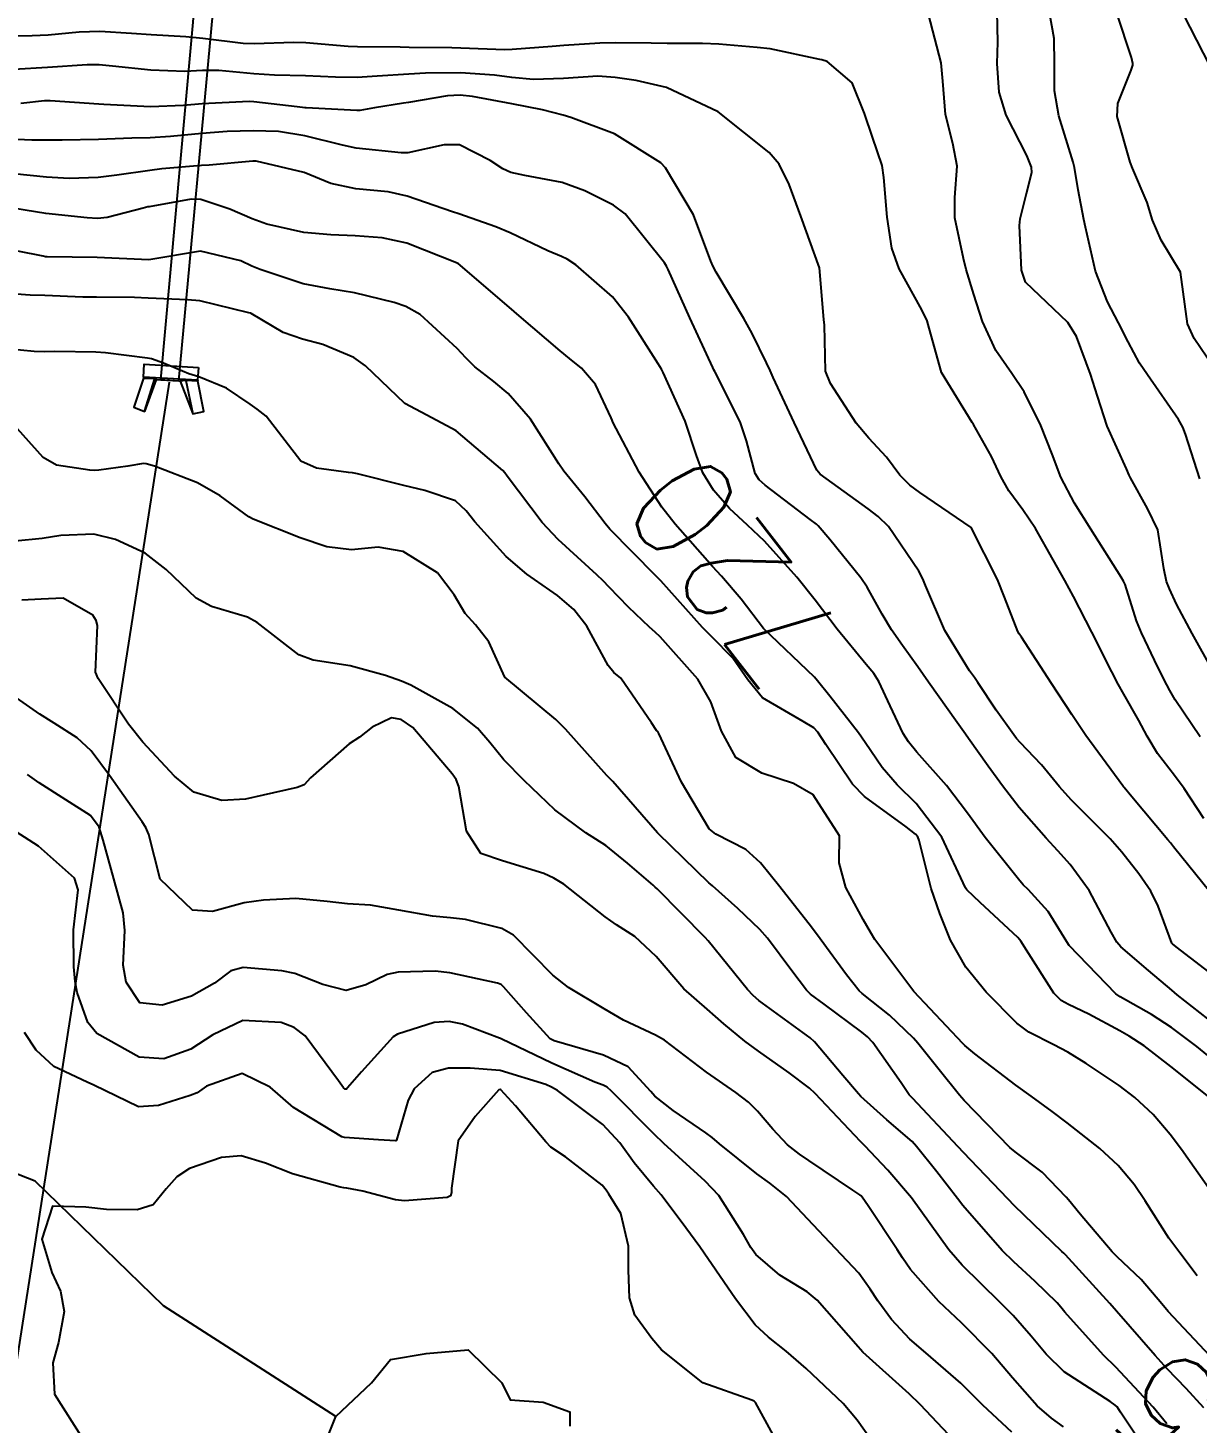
# Model space of a CAD drawing. Header units: metres. Extents: x 298520 to 308411, y 7433745 to 7450750.
# Drawn here: x 299296.2 to 299341.6, y 7449452.9 to 7449507 of the extents above; entities that cross this region are included whole.
import ezdxf
from ezdxf.enums import TextEntityAlignment as Align

# ---------------------------------------------------------------- set-up
doc = ezdxf.new("R2010")
doc.units = ezdxf.units.M
doc.header["$LTSCALE"] = 10
doc.linetypes.add('CONTINUO', pattern=[0])
doc.linetypes.add('TRACEJADO', pattern=[8.7, 8, -0.7])
for name, color, linetype in [('Cotas', 45, 'Continuous'), ('Curvas de Nivel 1m', 11, 'Continuous'), ('Curvas de Nivel 5m', 15, 'Continuous'), ('GALERIA', 45, 'Continuous'), ('Hidrografia', 140, 'Continuous'), ('TEXTO', 45, 'Continuous')]:
    doc.layers.add(name, color=color, linetype=linetype)
doc.styles.add('Style-STANDARD', font='STANDARD.shx')

msp = doc.modelspace()

# ---------------------------------------------------------------- linework, layer by layer
at = {"layer": 'Curvas de Nivel 1m', "flags": 128}
for points, elevation in [([(299341.683, 7449479.49), (299340.717, 7449480.932), (299340.506, 7449481.289), (299340.39, 7449481.505), (299340.045, 7449482.198), (299339.403, 7449483.52), (299339.216, 7449483.982), (299338.772, 7449485.394), (299338.717, 7449485.531), (299338.624, 7449485.683), (299337.441, 7449487.544), (299336.813, 7449488.543), (299336.285, 7449489.555), (299335.941, 7449490.45), (299335.504, 7449491.563), (299334.862, 7449492.866), (299334.385, 7449493.577), (299333.766, 7449494.471), (299333.248, 7449495.595), (299332.908, 7449496.634), (299332.618, 7449497.603), (299332.503, 7449498.028), (299332.173, 7449499.608), (299332.17, 7449500.389), (299332.258, 7449501.607), (299332.097, 7449502.488), (299331.812, 7449503.612), (299331.712, 7449504.907), (299331.638, 7449505.614), (299331.158, 7449507.502)], 726), ([(299342.204, 7449482.012), (299341.372, 7449483.494), (299340.764, 7449484.628), (299340.491, 7449485.225), (299340.384, 7449485.506), (299340.275, 7449486.013), (299340.044, 7449487.511), (299339.642, 7449488.348), (299338.978, 7449489.528), (299338.933, 7449489.637), (299338.826, 7449489.882), (299338.077, 7449491.538), (299337.702, 7449492.7), (299337.433, 7449493.544), (299336.888, 7449495.011), (299336.549, 7449495.553), (299334.916, 7449497.119), (299334.762, 7449497.572), (299334.681, 7449499.315), (299334.702, 7449499.574), (299334.953, 7449500.544), (299335.161, 7449501.368), (299335.145, 7449501.568), (299334.97, 7449502.025), (299334.165, 7449503.582), (299333.891, 7449504.475), (299333.819, 7449505.588), (299333.844, 7449506.411), (299333.817, 7449507.588)], 727), ([(299341.676, 7449489.491), (299341.118, 7449491.22), (299341.017, 7449491.498), (299340.847, 7449491.794), (299339.637, 7449493.519), (299339.331, 7449493.977), (299338.886, 7449494.804), (299338.518, 7449495.534), (299338.093, 7449496.35), (299337.624, 7449497.543), (299337.243, 7449499.244), (299337.178, 7449499.548), (299336.954, 7449500.697), (299336.809, 7449501.552), (299336.76, 7449501.758), (299336.209, 7449503.558), (299336.037, 7449504.525), (299336.036, 7449505.56), (299336.027, 7449506.556), (299335.837, 7449507.562)], 728), ([(299342.435, 7449493.484), (299341.449, 7449494.933), (299341.188, 7449495.497), (299340.923, 7449497.5), (299340.165, 7449498.742), (299339.833, 7449499.517), (299339.632, 7449500.202), (299339.06, 7449501.529), (299338.966, 7449501.764), (299338.468, 7449503.535), (299338.491, 7449504.043), (299339.011, 7449505.326), (299339.078, 7449505.529), (299339.075, 7449505.59), (299339.016, 7449505.822), (299338.456, 7449507.536)], 729), ([(299342.052, 7449473.486), (299340.65, 7449475.232), (299340.53, 7449475.38), (299340.434, 7449475.503), (299339.029, 7449477.173), (299338.731, 7449477.529), (299338.711, 7449477.558), (299338.684, 7449477.598), (299337.252, 7449479.545), (299336.711, 7449480.357), (299335.923, 7449481.558), (299334.751, 7449483.352), (299334.666, 7449483.486), (299334.618, 7449483.572), (299334.092, 7449484.905), (299333.827, 7449485.584), (299332.803, 7449487.6), (299330.816, 7449488.964), (299330.434, 7449489.241), (299330.046, 7449489.632), (299329.518, 7449490.328), (299328.837, 7449491.07), (299328.344, 7449491.655), (299327.349, 7449493.182), (299327.154, 7449493.667), (299327.117, 7449495.441), (299327.101, 7449495.668), (299326.923, 7449497.67), (299326.2, 7449499.677), (299325.745, 7449500.893), (299325.364, 7449501.686), (299324.97, 7449502.143), (299322.993, 7449503.72), (299321.002, 7449504.655), (299319.823, 7449504.934), (299319.006, 7449505.046), (299318.328, 7449505.092), (299317.005, 7449505.01), (299315.842, 7449504.964), (299315.005, 7449505.049), (299314.327, 7449505.141), (299313.007, 7449505.223), (299311.652, 7449505.208), (299311.006, 7449505.168), (299309.785, 7449505.092), (299309.005, 7449505.051), (299308.17, 7449505.058), (299307.005, 7449505.108), (299305.798, 7449505.13), (299305.005, 7449505.185), (299303.639, 7449505.311), (299303.007, 7449505.311), (299302.323, 7449505.277), (299301.006, 7449505.325), (299299.522, 7449505.48), (299299.008, 7449505.535), (299298.54, 7449505.538), (299297.007, 7449505.43), (299295.69, 7449505.36)], 724), ([(299342.59, 7449469.949), (299340.757, 7449471.352), (299340.612, 7449471.465), (299340.584, 7449471.5), (299340.051, 7449472.933), (299339.769, 7449473.513), (299339.304, 7449474.185), (299338.648, 7449475.029), (299338.198, 7449475.535), (299336.676, 7449477.056), (299336.227, 7449477.557), (299335.529, 7449478.405), (299334.7, 7449479.268), (299334.561, 7449479.432), (299334.456, 7449479.574), (299333.773, 7449480.529), (299333.065, 7449481.595), (299332.93, 7449481.792), (299332.737, 7449482.049), (299331.79, 7449483.61), (299331.031, 7449485.356), (299330.934, 7449485.618), (299330.777, 7449485.917), (299329.596, 7449487.638), (299329.197, 7449488.034), (299328.81, 7449488.325), (299326.952, 7449489.669), (299326.824, 7449489.823), (299325.942, 7449491.679), (299325.136, 7449493.42), (299325.01, 7449493.689), (299324.876, 7449493.983), (299324.314, 7449495.126), (299324, 7449495.703), (299322.92, 7449497.495), (299322.803, 7449497.721), (299322.72, 7449497.927), (299322.045, 7449499.729), (299320.961, 7449501.543), (299320.776, 7449501.742), (299318.98, 7449502.866), (299317.282, 7449503.492), (299316.99, 7449503.584), (299316.185, 7449503.798), (299314.995, 7449504.028), (299313.476, 7449504.312), (299312.998, 7449504.358), (299312.512, 7449504.331), (299310.995, 7449504.08), (299310.807, 7449504.049), (299309.683, 7449503.873), (299309.108, 7449503.762), (299308.991, 7449503.761), (299307.03, 7449503.871), (299306.992, 7449503.872), (299306.685, 7449503.913), (299304.995, 7449504.105), (299304.816, 7449504.111), (299302.994, 7449504.024), (299302.268, 7449503.961), (299300.992, 7449503.903), (299299.182, 7449503.998), (299298.993, 7449504.013), (299297.111, 7449504.146), (299296.994, 7449504.146), (299296.889, 7449504.136), (299295.964, 7449504.04)], 723), ([(299342.569, 7449468.092), (299340.795, 7449469.498), (299340.585, 7449469.668), (299339.679, 7449470.432), (299338.61, 7449471.349), (299338.449, 7449471.532), (299338.227, 7449471.923), (299337.385, 7449473.542), (299336.643, 7449474.54), (299336.16, 7449475.07), (299335.714, 7449475.564), (299334.671, 7449476.759), (299334.019, 7449477.587), (299333.459, 7449478.357), (299332.701, 7449479.433), (299332.584, 7449479.601), (299332.265, 7449480.049), (299331.152, 7449481.616), (299330.739, 7449482.211), (299330.148, 7449483.03), (299329.719, 7449483.636), (299329.36, 7449484.242), (299328.769, 7449485.299), (299328.527, 7449485.652), (299327.321, 7449487.139), (299326.872, 7449487.669), (299326.804, 7449487.73), (299326.563, 7449487.915), (299324.819, 7449489.249), (299324.583, 7449489.456), (299324.434, 7449489.696), (299324.101, 7449490.967), (299323.846, 7449491.705), (299322.872, 7449493.646), (299322.833, 7449493.72), (299322.794, 7449493.801), (299321.895, 7449495.73), (299321.061, 7449497.599), (299320.998, 7449497.739), (299320.924, 7449497.867), (299319.389, 7449499.756), (299318.946, 7449500.102), (299317.834, 7449500.659), (299316.955, 7449500.982), (299315.509, 7449501.252), (299314.958, 7449501.366), (299314.648, 7449501.503), (299314.162, 7449501.822), (299312.972, 7449502.442), (299312.38, 7449502.438), (299310.967, 7449502.127), (299310.707, 7449502.123), (299308.969, 7449502.31), (299308.441, 7449502.417), (299306.976, 7449502.786), (299305.953, 7449502.946), (299304.979, 7449502.981), (299303.968, 7449502.95), (299302.982, 7449502.877), (299301.767, 7449502.755), (299300.98, 7449502.709), (299300.269, 7449502.698), (299298.979, 7449502.645), (299297.573, 7449502.615), (299296.979, 7449502.615), (299296.399, 7449502.616), (299294.979, 7449502.681)], 722), ([(299342.551, 7449466.681), (299341.557, 7449467.49), (299340.57, 7449468.232), (299339.793, 7449468.73), (299338.582, 7449469.412), (299338.415, 7449469.532), (299336.611, 7449471.401), (299336.508, 7449471.552), (299335.785, 7449472.723), (299335.015, 7449473.574), (299334.82, 7449473.762), (299334.637, 7449473.976), (299333.344, 7449475.593), (299332.667, 7449476.534), (299331.845, 7449477.608), (299330.696, 7449478.899), (299330.371, 7449479.296), (299330.167, 7449479.628), (299329.664, 7449480.691), (299329.227, 7449481.643), (299329.038, 7449481.947), (299328.739, 7449482.3), (299327.607, 7449483.661), (299326.764, 7449484.787), (299326.05, 7449485.677), (299324.794, 7449487.074), (299324.137, 7449487.7), (299323.434, 7449488.336), (299322.816, 7449489.056), (299322.404, 7449489.724), (299322.155, 7449490.402), (299321.715, 7449491.731), (299320.871, 7449493.609), (299320.799, 7449493.741), (299320.668, 7449493.949), (299319.522, 7449495.754), (299318.905, 7449496.539), (299317.478, 7449497.782), (299317.146, 7449498.008), (299316.926, 7449498.113), (299316.394, 7449498.33), (299314.935, 7449499.025), (299314.379, 7449499.26), (299312.942, 7449499.757), (299312.704, 7449499.842), (299310.949, 7449500.45), (299310.205, 7449500.613), (299308.951, 7449500.726), (299307.99, 7449500.931), (299306.957, 7449501.365), (299305.088, 7449501.803), (299304.962, 7449501.802), (299303.268, 7449501.647), (299302.968, 7449501.635), (299301.438, 7449501.5), (299300.965, 7449501.438), (299299.689, 7449501.266), (299298.961, 7449501.176), (299297.84, 7449501.136), (299296.96, 7449501.182), (299295.696, 7449501.308)], 721), ([(299342.1, 7449461.88), (299340.954, 7449463.496), (299340.519, 7449464.085), (299339.867, 7449464.85), (299339.154, 7449465.521), (299338.54, 7449465.982), (299337.266, 7449466.829), (299336.559, 7449467.273), (299336.007, 7449467.558), (299335.043, 7449468.048), (299334.571, 7449468.389), (299333.382, 7449469.592), (299332.597, 7449470.565), (299332.001, 7449471.606), (299331.588, 7449472.645), (299331.256, 7449473.614), (299330.794, 7449475.476), (299330.737, 7449475.619), (299330.654, 7449475.719), (299330.281, 7449476.003), (299328.676, 7449477.174), (299328.206, 7449477.655), (299327.17, 7449479.193), (299326.862, 7449479.668), (299326.705, 7449479.836), (299326.3, 7449480.084), (299324.723, 7449480.998), (299324.149, 7449481.699), (299323.572, 7449482.539), (299322.749, 7449483.366), (299322.392, 7449483.724), (299320.771, 7449485.535), (299320.671, 7449485.64), (299320.567, 7449485.742), (299318.8, 7449487.544), (299318.615, 7449487.763), (299317.836, 7449488.798), (299317.021, 7449489.787), (299316.827, 7449490.067), (299315.722, 7449491.801), (299314.863, 7449492.799), (299314.308, 7449493.259), (299313.571, 7449493.83), (299313.219, 7449494.178), (299312.88, 7449494.545), (299311.441, 7449495.855), (299310.898, 7449496.17), (299310.441, 7449496.323), (299308.905, 7449496.697), (299307.952, 7449496.849), (299306.91, 7449497.053), (299305.244, 7449497.601), (299304.92, 7449497.733), (299304.491, 7449497.934), (299302.927, 7449498.319), (299300.923, 7449497.98), (299298.924, 7449498.063), (299296.989, 7449498.095), (299296.924, 7449498.097), (299296.839, 7449498.116), (299294.927, 7449498.491)], 719), ([(299341.567, 7449458.606), (299340.892, 7449459.496), (299340.471, 7449460.063), (299339.55, 7449461.514), (299339.118, 7449462.139), (299338.506, 7449462.874), (299337.792, 7449463.537), (299336.523, 7449464.537), (299335.946, 7449464.978), (299335.128, 7449465.571), (299334.539, 7449465.993), (299332.945, 7449467.208), (299332.562, 7449467.527), (299332.486, 7449467.601), (299330.583, 7449469.62), (299329.077, 7449471.643), (299328.898, 7449471.928), (299328.62, 7449472.408), (299327.945, 7449473.657), (299327.688, 7449474.614), (299327.698, 7449475.66), (299326.676, 7449477.241), (299325.919, 7449477.678), (299324.687, 7449478.085), (299323.684, 7449478.697), (299323.13, 7449479.714), (299322.72, 7449480.851), (299322.214, 7449481.725), (299320.749, 7449483.369), (299320.558, 7449483.55), (299320.336, 7449483.746), (299319.521, 7449484.519), (299318.768, 7449485.29), (299318.541, 7449485.534), (299318.297, 7449485.767), (299316.793, 7449487.143), (299316.17, 7449487.796), (299314.821, 7449489.599), (299314.733, 7449489.723), (299314.655, 7449489.813), (299312.846, 7449491.349), (299311.898, 7449491.85), (299310.858, 7449492.407), (299309.326, 7449493.875), (299308.876, 7449494.196), (299307.674, 7449494.691), (299306.883, 7449494.899), (299306.131, 7449495.164), (299304.893, 7449495.898), (299304.87, 7449495.908), (299304.809, 7449495.931), (299302.9, 7449496.393), (299302.432, 7449496.425), (299300.901, 7449496.491), (299300.368, 7449496.518), (299298.901, 7449496.531), (299298.377, 7449496.532), (299296.901, 7449496.595), (299296.328, 7449496.61), (299294.903, 7449496.711)], 718), ([(299342.072, 7449455.485), (299340.439, 7449457.226), (299340.202, 7449457.512), (299339.395, 7449458.458), (299338.461, 7449459.346), (299338.275, 7449459.532), (299337.037, 7449460.992), (299336.576, 7449461.549), (299336.494, 7449461.648), (299335.556, 7449462.617), (299334.511, 7449463.411), (299334.307, 7449463.582), (299332.531, 7449465.402), (299332.354, 7449465.602), (299331.571, 7449466.586), (299330.741, 7449467.618), (299330.565, 7449467.819), (299329.643, 7449468.704), (299328.582, 7449469.547), (299328.465, 7449469.651), (299327.977, 7449470.272), (299326.954, 7449471.667), (299326.617, 7449472.118), (299325.383, 7449473.683), (299324.642, 7449474.613), (299324.072, 7449475.124), (299322.914, 7449475.716), (299322.656, 7449475.933), (299321.571, 7449477.731), (299320.702, 7449479.625), (299320.658, 7449479.696), (299320.611, 7449479.741), (299320.411, 7449480.04), (299319.225, 7449481.763), (299318.959, 7449481.99), (299318.738, 7449482.259), (299317.912, 7449483.778), (299317.407, 7449484.428), (299316.765, 7449484.975), (299315.581, 7449485.802), (299314.783, 7449486.478), (299313.561, 7449487.829), (299313.229, 7449488.255), (299312.811, 7449488.642), (299311.63, 7449489.037), (299310.817, 7449489.233), (299309.018, 7449489.681), (299308.821, 7449489.718), (299308.675, 7449489.736), (299307.434, 7449489.901), (299306.827, 7449490.182), (299305.475, 7449491.924), (299305.126, 7449492.197), (299304.857, 7449492.384), (299303.935, 7449493.011), (299302.868, 7449493.446), (299302.477, 7449493.564), (299301.496, 7449493.971), (299301.033, 7449494.137), (299300.875, 7449494.174), (299299.251, 7449494.371), (299298.877, 7449494.394), (299297.281, 7449494.428), (299296.877, 7449494.419), (299296.489, 7449494.422), (299294.878, 7449494.586)], 717), ([(299341.83, 7449453.488), (299341.138, 7449454.236), (299340.408, 7449455), (299339.935, 7449455.515), (299338.44, 7449457.231), (299338.175, 7449457.533), (299336.462, 7449459.417), (299336.396, 7449459.485), (299336.323, 7449459.552), (299334.489, 7449461.311), (299334.224, 7449461.583), (299332.511, 7449463.381), (299332.304, 7449463.602), (299330.532, 7449465.495), (299330.467, 7449465.556), (299330.407, 7449465.622), (299330.088, 7449466.079), (299328.989, 7449467.644), (299328.784, 7449467.865), (299328.567, 7449468.045), (299327.112, 7449469.13), (299326.581, 7449469.521), (299326.42, 7449469.672), (299325.849, 7449470.422), (299324.911, 7449471.687), (299324.616, 7449472.028), (299323.756, 7449472.835), (299322.773, 7449473.718), (299322.698, 7449473.784), (299322.634, 7449473.837), (299320.679, 7449475.74), (299320.653, 7449475.768), (299318.91, 7449477.767), (299318.798, 7449477.883), (299318.685, 7449477.998), (299317.08, 7449479.786), (299316.709, 7449480.17), (299314.733, 7449481.81), (299314.103, 7449483.176), (299313.595, 7449483.827), (299313.197, 7449484.273), (299312.764, 7449484.99), (299312.114, 7449485.847), (299310.785, 7449486.68), (299309.814, 7449486.843), (299308.786, 7449486.742), (299307.824, 7449486.858), (299306.792, 7449487.204), (299304.972, 7449487.928), (299304.804, 7449488.016), (299303.7, 7449488.834), (299302.817, 7449489.335), (299301.152, 7449489.977), (299300.824, 7449490.078), (299300.718, 7449490.088), (299300.117, 7449489.987), (299298.989, 7449489.831), (299298.821, 7449489.819), (299298.644, 7449489.826), (299297.35, 7449490.022), (299296.827, 7449490.314), (299295.283, 7449492.046)], 716), ([(299339.795, 7449451.516), (299338.594, 7449453.325), (299338.459, 7449453.529), (299338.394, 7449453.596), (299338.19, 7449453.738), (299336.413, 7449454.878), (299335.714, 7449455.561), (299335.132, 7449456.271), (299334.438, 7449457.06), (299333.915, 7449457.585), (299332.457, 7449459.017), (299331.944, 7449459.605), (299330.493, 7449461.62), (299329.573, 7449462.703), (299328.687, 7449463.647), (299328.599, 7449463.734), (299328.515, 7449463.81), (299326.761, 7449465.668), (299326.536, 7449465.882), (299325.752, 7449466.471), (299324.557, 7449467.312), (299324.027, 7449467.698), (299323.224, 7449468.365), (299322.575, 7449468.935), (299321.67, 7449469.729), (299320.601, 7449470.975), (299319.767, 7449471.753), (299319.055, 7449472.201), (299318.62, 7449472.513), (299317.016, 7449473.786), (299316.635, 7449474.009), (299316.236, 7449474.195), (299314.642, 7449474.686), (299313.797, 7449474.975), (299313.244, 7449475.831), (299312.943, 7449477.572), (299312.837, 7449477.838), (299312.777, 7449477.932), (299312.685, 7449478.052), (299311.16, 7449479.855), (299310.708, 7449480.169), (299310.34, 7449480.232), (299309.588, 7449479.871), (299309.091, 7449479.484), (299308.696, 7449479.218), (299307.196, 7449477.902), (299306.949, 7449477.636), (299306.677, 7449477.524), (299305.359, 7449477.237), (299304.674, 7449477.081), (299303.755, 7449477.025), (299302.677, 7449477.345), (299301.926, 7449477.968), (299300.696, 7449479.28), (299300.144, 7449479.986), (299298.969, 7449481.758), (299298.863, 7449481.999), (299298.937, 7449483.812), (299298.892, 7449483.999), (299298.755, 7449484.211), (299297.608, 7449484.864), (299296.761, 7449484.833), (299296.01, 7449484.788)], 714), ([(299336.385, 7449452.746), (299335.921, 7449453.09), (299335.365, 7449453.565), (299334.409, 7449454.646), (299333.613, 7449455.588), (299332.435, 7449456.784), (299331.558, 7449457.609), (299330.455, 7449458.846), (299330.139, 7449459.305), (299329.935, 7449459.628), (299328.812, 7449461.321), (299328.584, 7449461.649), (299328.544, 7449461.7), (299328.494, 7449461.744), (299328.219, 7449461.929), (299326.507, 7449463.069), (299326.147, 7449463.313), (299325.68, 7449463.683), (299325.114, 7449464.287), (299324.526, 7449464.984), (299324.173, 7449465.339), (299323.686, 7449465.703), (299322.545, 7449466.5), (299320.912, 7449467.737), (299320.565, 7449467.935), (299319.324, 7449468.512), (299318.575, 7449468.948), (299317.192, 7449469.784), (299316.59, 7449470.25), (299315.06, 7449471.806), (299314.615, 7449472.058), (299313.203, 7449472.415), (299312.619, 7449472.473), (299311.927, 7449472.54), (299310.622, 7449472.772), (299309.526, 7449472.969), (299308.624, 7449473.022), (299307.846, 7449473.113), (299306.626, 7449473.225), (299305.38, 7449473.167), (299304.624, 7449473.053), (299303.4, 7449472.727), (299302.621, 7449472.778), (299301.372, 7449473.973), (299300.931, 7449475.705), (299300.81, 7449475.979), (299300.665, 7449476.197), (299299.41, 7449477.993), (299298.692, 7449478.954), (299298.147, 7449479.458), (299297.261, 7449480.022), (299296.708, 7449480.377), (299295.667, 7449481.092)], 713), ([(299334.383, 7449452.539), (299333.255, 7449453.591), (299332.406, 7449454.447), (299331.051, 7449455.614), (299330.428, 7449456.145), (299329.719, 7449456.914), (299329.184, 7449457.639), (299328.894, 7449458.089), (299328.453, 7449458.701), (299327.552, 7449459.659), (299326.48, 7449460.805), (299325.652, 7449461.683), (299325.007, 7449462.201), (299324.502, 7449462.559), (299323.046, 7449463.715), (299322.761, 7449463.962), (299322.517, 7449464.15), (299321.25, 7449465.015), (299320.54, 7449465.562), (299320.385, 7449465.742), (299319.506, 7449466.709), (299318.557, 7449467.151), (299316.639, 7449467.713), (299316.562, 7449467.745), (299316.491, 7449467.791), (299315.573, 7449468.8), (299314.683, 7449469.809), (299314.584, 7449469.893), (299314.448, 7449469.949), (299312.591, 7449470.352), (299312.026, 7449470.411), (299310.591, 7449470.375), (299310.173, 7449470.28), (299309.337, 7449469.879), (299308.581, 7449469.658), (299307.679, 7449469.899), (299306.589, 7449470.314), (299306.082, 7449470.423), (299304.592, 7449470.557), (299304.103, 7449470.425), (299303.476, 7449469.947), (299302.578, 7449469.439), (299301.446, 7449469.099), (299300.575, 7449469.182), (299300.049, 7449469.985), (299299.935, 7449470.645), (299299.995, 7449471.986), (299299.937, 7449472.67), (299299.579, 7449473.991), (299299.16, 7449475.49), (299299.004, 7449475.997), (299298.667, 7449476.442), (299297.713, 7449477.054), (299296.68, 7449477.704), (299296.221, 7449478.035)], 712), ([(299332.377, 7449451.978), (299330.831, 7449453.616), (299330.399, 7449454.033), (299328.609, 7449455.647), (299328.52, 7449455.745), (299328.425, 7449455.858), (299326.831, 7449457.666), (299326.446, 7449457.98), (299325.39, 7449458.624), (299324.46, 7449459.431), (299324.265, 7449459.702), (299323.976, 7449460.199), (299323.02, 7449461.715), (299322.498, 7449462.273), (299320.89, 7449463.736), (299320.518, 7449464.093), (299318.864, 7449465.765), (299318.697, 7449465.92), (299318.545, 7449465.99), (299318.214, 7449466.105), (299316.553, 7449466.848), (299314.581, 7449467.792), (299314.563, 7449467.798), (299314.518, 7449467.811), (299313.087, 7449468.351), (299312.569, 7449468.461), (299311.991, 7449468.423), (299310.564, 7449467.97), (299310.403, 7449467.862), (299309.179, 7449466.51), (299308.636, 7449465.889), (299308.589, 7449465.843), (299308.542, 7449465.844), (299308.477, 7449465.891), (299308.28, 7449466.158), (299306.983, 7449467.906), (299306.566, 7449468.227), (299306.065, 7449468.418), (299304.569, 7449468.502), (299303.409, 7449467.947), (299302.557, 7449467.393), (299301.513, 7449467.011), (299300.554, 7449467.077), (299298.915, 7449467.996), (299298.567, 7449468.42), (299298.153, 7449469.581), (299298.07, 7449470.008), (299298.019, 7449470.581), (299298.012, 7449472.009), (299298.191, 7449473.569), (299298.05, 7449474.009), (299296.651, 7449475.255), (299295.425, 7449476.042)], 711), ([(299325.134, 7449452.442), (299324.448, 7449453.699), (299324.394, 7449453.751), (299324.309, 7449453.786), (299322.404, 7449454.453), (299320.807, 7449455.736), (299320.427, 7449456.169), (299319.763, 7449457.077), (299319.561, 7449457.753), (299319.523, 7449458.823), (299319.521, 7449459.754), (299319.22, 7449461.021), (299318.762, 7449461.766), (299318.653, 7449461.926), (299318.496, 7449462.122), (299317.081, 7449463.211), (299316.511, 7449463.594), (299316.321, 7449463.792), (299315.144, 7449465.193), (299314.575, 7449465.81), (299314.543, 7449465.82), (299314.493, 7449465.811), (299313.578, 7449464.773), (299312.925, 7449463.834), (299312.66, 7449462.003), (299312.656, 7449461.838), (299312.619, 7449461.71), (299312.49, 7449461.636), (299310.839, 7449461.505), (299310.488, 7449461.543), (299309.227, 7449461.879), (299308.603, 7449461.998), (299308.494, 7449462.013), (299308.344, 7449462.042), (299306.499, 7449462.553), (299305.449, 7449462.975), (299304.506, 7449463.258), (299303.752, 7449463.188), (299302.501, 7449462.767), (299302.019, 7449462.444), (299301.599, 7449461.969), (299301.099, 7449461.358), (299300.481, 7449461.167), (299299.293, 7449461.18), (299298.482, 7449461.267), (299297.195, 7449461.306), (299296.781, 7449460.025), (299297.169, 7449458.738), (299297.505, 7449458.014), (299297.646, 7449457.223), (299297.434, 7449456.02), (299297.206, 7449455.227), (299297.27, 7449454.021), (299298.376, 7449452.28)], 709)]:
    msp.add_lwpolyline(points, dxfattribs=dict(at, elevation=elevation))
at = {"layer": 'Curvas de Nivel 5m', "flags": 128}
for points, elevation in [([(299342.074, 7449505.489), (299341.033, 7449507.5)], 730), ([(299341.823, 7449476.331), (299341.068, 7449477.496), (299340.688, 7449477.995), (299340.03, 7449478.844), (299339.632, 7449479.516), (299339.311, 7449480.123), (299338.719, 7449481.152), (299338.507, 7449481.532), (299338.257, 7449482.008), (299337.485, 7449483.543), (299336.767, 7449484.928), (299336.431, 7449485.553), (299335.989, 7449486.353), (299335.296, 7449487.565), (299334.81, 7449488.296), (299334.269, 7449489.029), (299333.95, 7449489.583), (299333.6, 7449490.358), (299332.899, 7449491.599), (299332.844, 7449491.675), (299331.65, 7449493.612), (299331.173, 7449495.334), (299331.096, 7449495.618), (299330.899, 7449496.047), (299330.015, 7449497.634), (299329.73, 7449498.437), (299329.55, 7449499.634), (299329.425, 7449501.169), (299329.358, 7449501.636), (299328.979, 7449502.731), (299328.669, 7449503.645), (299328.194, 7449504.842), (299327.228, 7449505.667), (299327.014, 7449505.727), (299326.94, 7449505.744), (299325.02, 7449506.151), (299324.507, 7449506.211), (299323.022, 7449506.334), (299322.388, 7449506.361), (299321.022, 7449506.363), (299320.397, 7449506.372), (299319.022, 7449506.392), (299318.416, 7449506.375), (299317.02, 7449506.288), (299316.565, 7449506.249), (299315.018, 7449506.128), (299314.711, 7449506.12), (299313.018, 7449506.186), (299312.669, 7449506.193), (299311.018, 7449506.211), (299310.666, 7449506.216), (299309.018, 7449506.231), (299308.652, 7449506.252), (299307.02, 7449506.388), (299306.537, 7449506.398), (299305.019, 7449506.354), (299304.585, 7449506.369), (299303.022, 7449506.553), (299302.365, 7449506.617), (299301.024, 7449506.699), (299300.262, 7449506.75), (299299.025, 7449506.829), (299298.23, 7449506.807), (299297.023, 7449506.691), (299296.402, 7449506.657), (299295.022, 7449506.648)], 725), ([(299342.088, 7449465.484), (299340.551, 7449466.721), (299339.506, 7449467.516), (299338.932, 7449467.89), (299338.569, 7449468.096), (299337.37, 7449468.747), (299336.579, 7449469.113), (299336.294, 7449469.269), (299336.011, 7449469.559), (299334.953, 7449471.229), (299334.725, 7449471.578), (299334.679, 7449471.644), (299334.614, 7449471.712), (299333.155, 7449473.067), (299332.633, 7449473.561), (299332.607, 7449473.6), (299332.591, 7449473.643), (299331.667, 7449475.61), (299330.672, 7449476.912), (299329.943, 7449477.631), (299329.353, 7449478.303), (299328.699, 7449479.277), (299328.435, 7449479.653), (299327.325, 7449481.063), (299326.852, 7449481.669), (299326.734, 7449481.804), (299324.753, 7449483.69), (299323.896, 7449484.834), (299323.129, 7449485.715), (299322.778, 7449486.091), (299321.328, 7449487.735), (299320.809, 7449488.398), (299319.939, 7449489.749), (299318.919, 7449491.693), (299318.887, 7449491.76), (299318.854, 7449491.857), (299318.244, 7449493.147), (299317.707, 7449493.777), (299317.241, 7449494.149), (299316.88, 7449494.45), (299315.291, 7449495.806), (299314.898, 7449496.142), (299312.923, 7449497.84), (299310.931, 7449498.62), (299309.974, 7449498.828), (299308.933, 7449498.91), (299307.989, 7449498.949), (299306.934, 7449499.042), (299305.506, 7449499.356), (299304.939, 7449499.564), (299304.069, 7449499.939), (299302.948, 7449500.315), (299302.573, 7449500.331), (299300.944, 7449500.038), (299300.894, 7449500.03), (299300.709, 7449499.982), (299299.318, 7449499.617), (299298.939, 7449499.587), (299298.538, 7449499.605), (299296.94, 7449499.768), (299295.256, 7449500.047)], 720), ([(299340.387, 7449452.869), (299339.86, 7449453.515), (299338.416, 7449455.059), (299337.933, 7449455.535), (299336.439, 7449457.2), (299336.281, 7449457.392), (299336.136, 7449457.555), (299335.279, 7449458.396), (299334.459, 7449459.14), (299334.009, 7449459.585), (299332.489, 7449461.332), (299332.275, 7449461.602), (299331.478, 7449462.635), (299330.692, 7449463.618), (299330.515, 7449463.803), (299329.541, 7449464.653), (299328.532, 7449465.552), (299328.439, 7449465.651), (299327.831, 7449466.37), (299326.737, 7449467.668), (299326.565, 7449467.828), (299326.001, 7449468.244), (299324.579, 7449469.279), (299324.355, 7449469.468), (299324.142, 7449469.697), (299322.611, 7449471.59), (299322.497, 7449471.721), (299320.632, 7449473.608), (299320.562, 7449473.671), (299320.473, 7449473.742), (299319.486, 7449474.602), (299318.648, 7449475.279), (299317.866, 7449475.778), (299316.666, 7449476.665), (299315.485, 7449477.802), (299314.691, 7449478.601), (299314.153, 7449479.273), (299313.673, 7449479.825), (299312.714, 7449480.592), (299311.084, 7449481.5), (299310.73, 7449481.646), (299310.1, 7449481.866), (299308.737, 7449482.247), (299307.296, 7449482.46), (299306.741, 7449482.67), (299305.13, 7449483.926), (299304.755, 7449484.131), (299303.355, 7449484.547), (299302.762, 7449484.87), (299301.603, 7449485.972), (299300.782, 7449486.611), (299299.642, 7449487.139), (299298.793, 7449487.346), (299297.516, 7449487.295), (299296.79, 7449487.173), (299295.752, 7449487.077)], 715), ([(299328.949, 7449452.212), (299328.387, 7449453.011), (299327.844, 7449453.655), (299326.413, 7449455.007), (299325.634, 7449455.682), (299324.956, 7449456.22), (299324.433, 7449456.704), (299323.673, 7449457.708), (299322.461, 7449459.484), (299322.287, 7449459.722), (299321.74, 7449460.461), (299320.791, 7449461.737), (299320.496, 7449462.074), (299319.742, 7449462.989), (299319.184, 7449463.76), (299318.523, 7449464.463), (299316.769, 7449465.788), (299316.544, 7449465.912), (299316.324, 7449466.013), (299314.55, 7449466.564), (299313.379, 7449466.655), (299312.551, 7449466.655), (299311.91, 7449466.486), (299311.211, 7449465.853), (299310.978, 7449465.414), (299310.535, 7449463.86), (299310.528, 7449463.845), (299310.513, 7449463.839), (299310.494, 7449463.841), (299309.836, 7449463.87), (299308.514, 7449463.968), (299308.414, 7449463.992), (299306.531, 7449465.124), (299305.631, 7449465.919), (299304.548, 7449466.444), (299303.166, 7449465.951), (299302.797, 7449465.699), (299302.537, 7449465.589), (299301.302, 7449465.202), (299300.531, 7449465.158), (299298.792, 7449465.998), (299298.544, 7449466.115), (299297.245, 7449466.714), (299296.556, 7449467.35), (299296.106, 7449468.035)], 710)]:
    msp.add_lwpolyline(points, dxfattribs=dict(at, elevation=elevation))
at = {"layer": 'GALERIA', "linetype": 'TRACEJADO', "flags": 128}
for points in [[(299301.391, 7449493.326), (299305.602, 7449539.782)], [(299302.086, 7449493.286), (299306.415, 7449539.576)]]:
    msp.add_lwpolyline(points, dxfattribs=at)
at = {"layer": 'GALERIA', "linetype": 'CONTINUO'}
msp.add_polyline3d([(299302.857, 7449493.812, 717.443), (299302.817, 7449493.316, 717.44), (299300.724, 7449493.434, 717.446), (299300.751, 7449493.935, 717.447)], close=True, dxfattribs=at)
for points in [[(299300.721, 7449493.393, 717.176), (299300.348, 7449492.266, 716.258), (299300.766, 7449492.105, 716.182), (299301.157, 7449493.375, 717.211)], [(299300.724, 7449493.434, 717.446), (299300.721, 7449493.393, 717.176), (299301.157, 7449493.375, 717.211), (299301.208, 7449493.337, 716.203), (299300.766, 7449492.105, 716.182)], [(299301.208, 7449493.337, 716.203), (299301.391, 7449493.326, 716.176), (299302.086, 7449493.286, 716.178), (299302.145, 7449493.282, 716.203)], [(299301.391, 7449493.326, 716.176), (299301.367, 7449493.345, 716.845), (299302.097, 7449493.295, 716.859), (299302.086, 7449493.286, 716.178)], [(299302.817, 7449493.316, 717.44), (299302.835, 7449493.282, 717.228), (299302.361, 7449493.3, 717.265), (299302.145, 7449493.282, 716.203), (299302.629, 7449492.015, 716.198)], [(299302.361, 7449493.3, 717.265), (299302.629, 7449492.015, 716.198), (299303.061, 7449492.102, 716.225), (299302.835, 7449493.282, 717.228)]]:
    msp.add_polyline3d(points, dxfattribs=at)
at = {"layer": 'Hidrografia'}
for points in [[(299308.174, 7449453.154), (299301.504, 7449457.435), (299296.522, 7449462.266), (299290.476, 7449464.635), (299280.959, 7449473.397), (299274.883, 7449475.855), (299265.345, 7449474.396), (299260.5, 7449472.783), (299257.193, 7449471.554)], [(299307.652, 7449451.822), (299308.174, 7449453.154), (299309.567, 7449454.459), (299310.292, 7449455.357), (299311.685, 7449455.589), (299313.309, 7449455.734), (299314.615, 7449454.459), (299314.934, 7449453.792), (299316.211, 7449453.705), (299317.255, 7449453.328), (299317.255, 7449452.778)]]:
    msp.add_lwpolyline(points, dxfattribs=at)
at = {"layer": 'TEXTO', "linetype": 'CONTINUO'}
msp.add_polyline3d([(299301.716, 7449493.237, 0), (299272.654, 7449306.9, 0)], dxfattribs=at)

# ---------------------------------------------------------------- texts
at = {"layer": 'Cotas', "style": 'Style-STANDARD'}
for s, rotation, p in [('720', 127.8387, (299323.578, 7449485.902, 720)), ('715', 137.8247, (299342.666, 7449451.491, 715))]:
    msp.add_text(s, height=4, rotation=rotation, dxfattribs=at).set_placement(p, align=Align.MIDDLE_CENTER)

doc.saveas('drawing.dxf')
